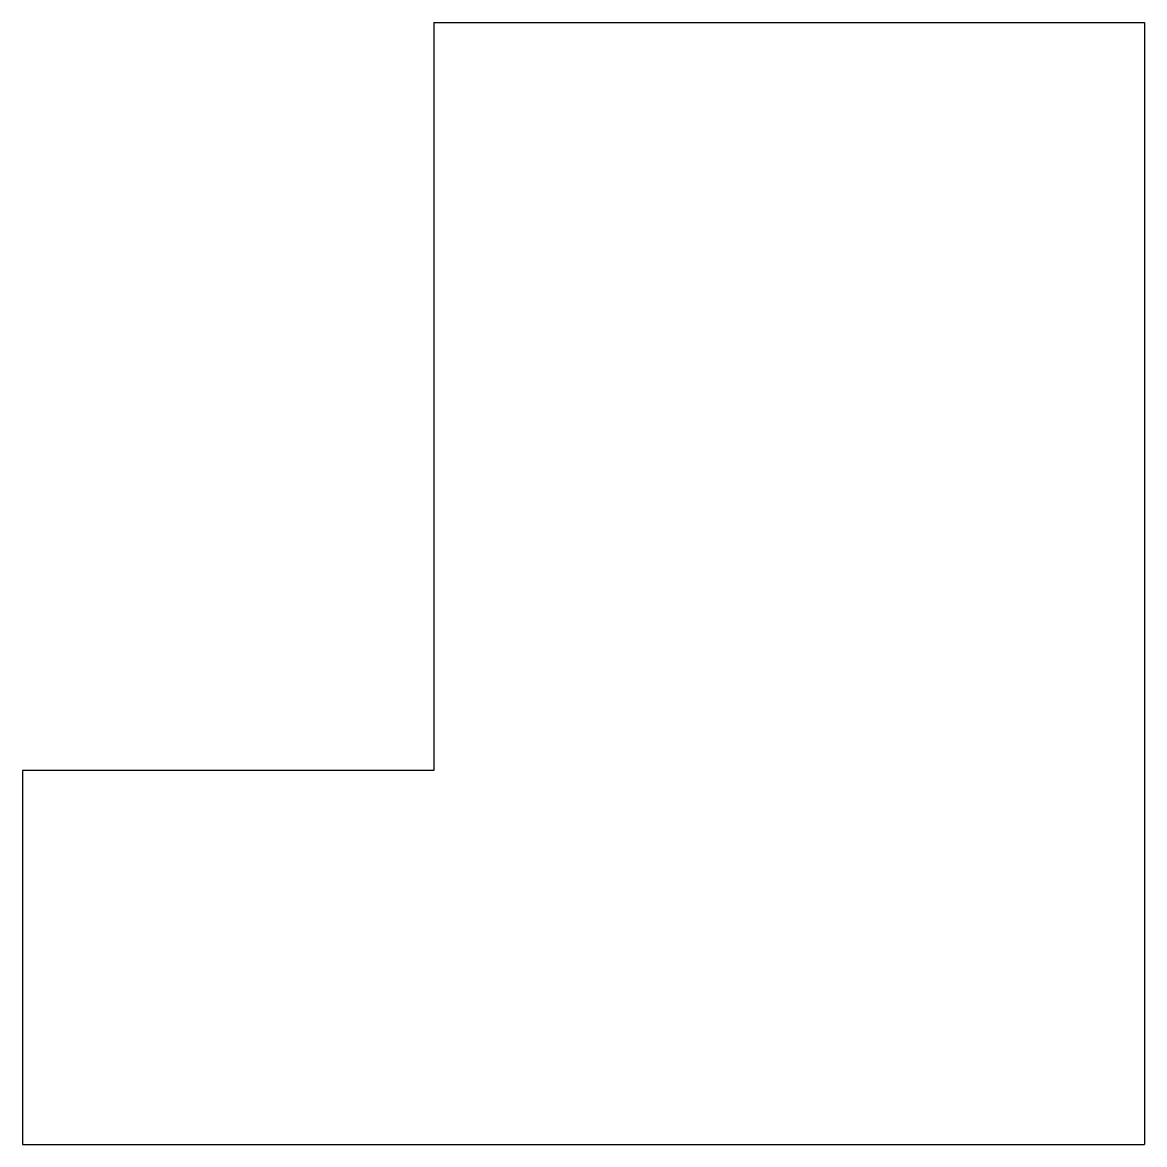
# Model space of a CAD drawing. Header units: millimetres. Extents: x 1574 to 4574, y -463 to 2537.
import ezdxf

# ---------------------------------------------------------------- set-up
doc = ezdxf.new("R2010")
doc.units = ezdxf.units.MM

msp = doc.modelspace()

# ---------------------------------------------------------------- linework, layer by layer
for points in [[(2674.3, 2537.3), (2674.3, 537.3), (1574.3, 537.3), (1574.3, -462.7), (4574.3, -462.7)], [(2674.3, 2537.3), (4574.3, 2537.3), (4574.3, -462.7)]]:
    msp.add_lwpolyline(points)

doc.saveas('drawing.dxf')
